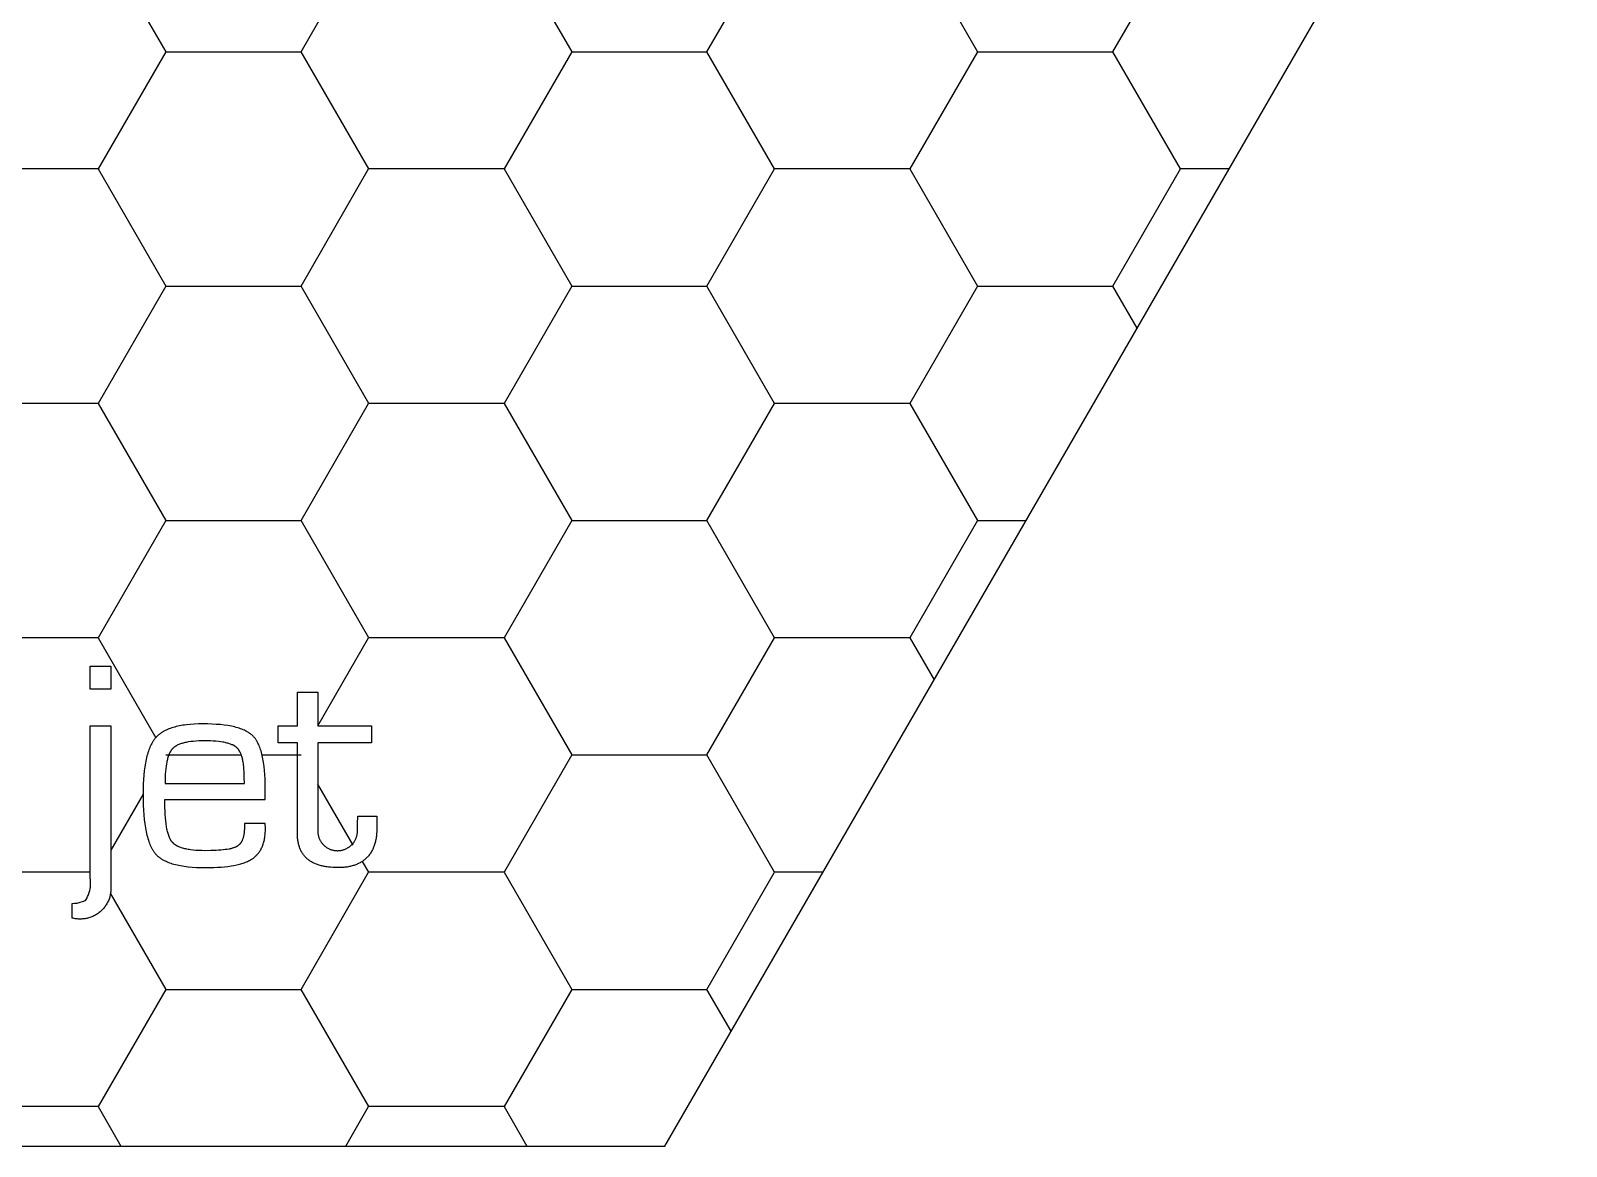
# Model space of a CAD drawing. Header units: millimetres. Extents: x 0 to 80, y 0 to 69.3.
# Drawn here: x 45.93 to 80, y 0 to 24.75 of the extents above; entities that cross this region are included whole.
import ezdxf

# ---------------------------------------------------------------- set-up
doc = ezdxf.new("R2010")
doc.units = ezdxf.units.MM
doc.header["$MEASUREMENT"] = 0
for name, color, linetype in [('CUT_PERIMETER', 1, 'CONTINUOUS'), ('HEX_BACKGROUND', 3, 'CONTINUOUS'), ('TEXT', 5, 'CONTINUOUS')]:
    doc.layers.add(name, color=color, linetype=linetype)

msp = doc.modelspace()

# ---------------------------------------------------------------- linework, layer by layer
at = {"layer": 'CUT_PERIMETER', "color": 1}
for p, q in [((60, 0), (80, 34.641)), ((20, 0), (60, 0))]:
    msp.add_line(p, q, dxfattribs=at)
at = {"layer": 'HEX_BACKGROUND'}
for p, q in [((56.433, 26.88), (57.934, 24.28)), ((60.936, 24.28), (62.437, 26.88)), ((65.439, 26.88), (66.94, 24.28)), ((69.943, 24.28), (71.444, 26.88)), ((48.363, 25.257), (48.927, 24.28)), ((51.929, 24.28), (52.472, 25.219)), ((48.927, 24.28), (47.426, 21.68)), ((48.927, 24.28), (51.929, 24.28)), ((53.431, 21.68), (51.93, 24.28)), ((57.934, 24.28), (56.433, 21.68)), ((57.934, 24.28), (60.936, 24.28)), ((62.437, 21.68), (60.936, 24.28)), ((66.94, 24.28), (65.439, 21.68)), ((66.94, 24.28), (69.943, 24.28)), ((71.444, 21.68), (69.943, 24.28)), ((47.426, 21.68), (44.424, 21.68)), ((47.426, 21.68), (48.927, 19.08)), ((51.929, 19.08), (53.43, 21.68)), ((56.433, 21.68), (53.431, 21.68)), ((56.433, 21.68), (57.934, 19.08)), ((60.936, 19.08), (62.437, 21.68)), ((65.439, 21.68), (62.437, 21.68)), ((65.439, 21.68), (66.94, 19.08)), ((69.943, 19.08), (71.444, 21.68)), ((72.517, 21.68), (71.444, 21.68)), ((48.927, 19.08), (47.426, 16.48)), ((48.927, 19.08), (51.929, 19.08)), ((53.431, 16.48), (51.93, 19.08)), ((57.934, 19.08), (56.433, 16.48)), ((57.934, 19.08), (60.936, 19.08)), ((62.437, 16.48), (60.936, 19.08)), ((66.94, 19.08), (65.439, 16.48)), ((66.94, 19.08), (69.943, 19.08)), ((70.479, 18.151), (69.943, 19.08)), ((47.426, 16.48), (44.424, 16.48)), ((47.426, 16.48), (48.927, 13.88)), ((51.929, 13.88), (53.43, 16.48)), ((56.433, 16.48), (53.431, 16.48)), ((56.433, 16.48), (57.934, 13.88)), ((60.936, 13.88), (62.437, 16.48)), ((65.439, 16.48), (62.437, 16.48)), ((65.439, 16.48), (66.94, 13.88)), ((48.927, 13.88), (47.426, 11.28)), ((48.927, 13.88), (51.929, 13.88)), ((53.431, 11.28), (51.93, 13.88)), ((57.934, 13.88), (56.433, 11.28)), ((57.934, 13.88), (60.936, 13.88)), ((62.437, 11.28), (60.936, 13.88)), ((66.94, 13.88), (65.439, 11.28)), ((66.94, 13.88), (68.013, 13.88)), ((47.426, 11.28), (44.424, 11.28)), ((47.426, 11.28), (48.705, 9.064)), ((52.302, 9.326), (53.43, 11.28)), ((56.433, 11.28), (53.431, 11.28)), ((56.433, 11.28), (57.934, 8.68)), ((60.936, 8.68), (62.437, 11.28)), ((65.439, 11.28), (62.437, 11.28)), ((65.439, 11.28), (65.976, 10.35)), ((48.927, 8.68), (50.605, 8.68)), ((51.066, 8.68), (51.929, 8.68)), ((57.934, 8.68), (56.433, 6.08)), ((57.934, 8.68), (60.936, 8.68)), ((62.437, 6.08), (60.936, 8.68)), ((53.084, 6.681), (52.302, 8.034)), ((48.427, 7.813), (47.707, 6.567)), ((53.431, 6.08), (53.292, 6.32)), ((47.254, 6.08), (44.424, 6.08)), ((51.929, 3.48), (53.43, 6.08)), ((56.433, 6.08), (53.431, 6.08)), ((56.433, 6.08), (57.934, 3.48)), ((60.936, 3.48), (62.437, 6.08)), ((63.51, 6.08), (62.437, 6.08)), ((47.695, 5.613), (48.927, 3.48)), ((48.927, 3.48), (47.426, 0.88)), ((48.927, 3.48), (51.929, 3.48)), ((53.431, 0.88), (51.93, 3.48)), ((57.934, 3.48), (56.433, 0.88)), ((57.934, 3.48), (60.936, 3.48)), ((61.472, 2.55), (60.936, 3.48)), ((47.426, 0.88), (44.424, 0.88)), ((47.426, 0.88), (47.934, 0)), ((52.922, 0), (53.43, 0.88)), ((56.433, 0.88), (53.431, 0.88)), ((56.433, 0.88), (56.94, 0))]:
    msp.add_line(p, q, dxfattribs=at)
at = {"layer": 'TEXT'}
for p, q in [((47.254, 10.141), (47.254, 10.65)), ((47.254, 10.65), (47.707, 10.65)), ((47.707, 10.65), (47.707, 10.141)), ((47.707, 10.141), (47.254, 10.141)), ((51.849, 9.325), (51.849, 10.07)), ((51.849, 10.07), (52.302, 10.07)), ((52.302, 10.07), (52.302, 9.325)), ((47.254, 5.941), (47.254, 9.325)), ((47.254, 9.325), (47.707, 9.325)), ((47.707, 9.325), (47.707, 5.941)), ((48.875, 9.199), (48.862, 9.191)), ((48.888, 9.206), (48.875, 9.199)), ((48.914, 9.22), (48.888, 9.206)), ((48.941, 9.233), (48.914, 9.22)), ((48.97, 9.246), (48.941, 9.233)), ((48.999, 9.258), (48.97, 9.246)), ((49.03, 9.269), (48.999, 9.258)), ((49.061, 9.28), (49.03, 9.269)), ((49.093, 9.291), (49.061, 9.28)), ((49.127, 9.3), (49.093, 9.291)), ((49.161, 9.309), (49.127, 9.3)), ((49.197, 9.317), (49.161, 9.309)), ((49.233, 9.325), (49.197, 9.317)), ((49.271, 9.332), (49.233, 9.325)), ((49.309, 9.339), (49.271, 9.332)), ((49.348, 9.345), (49.309, 9.339)), ((49.389, 9.35), (49.348, 9.345)), ((49.473, 9.359), (49.389, 9.35)), ((49.561, 9.365), (49.473, 9.359)), ((49.653, 9.369), (49.561, 9.365)), ((49.749, 9.37), (49.653, 9.369)), ((49.853, 9.369), (49.749, 9.37)), ((49.954, 9.366), (49.853, 9.369)), ((50.049, 9.36), (49.954, 9.366)), ((50.14, 9.353), (50.049, 9.36)), ((50.226, 9.343), (50.14, 9.353)), ((50.308, 9.331), (50.226, 9.343)), ((50.347, 9.324), (50.308, 9.331)), ((50.385, 9.317), (50.347, 9.324)), ((50.421, 9.309), (50.385, 9.317)), ((50.457, 9.301), (50.421, 9.309)), ((50.491, 9.292), (50.457, 9.301)), ((50.525, 9.283), (50.491, 9.292)), ((50.557, 9.273), (50.525, 9.283)), ((50.588, 9.262), (50.557, 9.273)), ((50.618, 9.251), (50.588, 9.262)), ((50.646, 9.24), (50.618, 9.251)), ((50.674, 9.228), (50.646, 9.24)), ((50.7, 9.215), (50.674, 9.228)), ((50.713, 9.208), (50.7, 9.215)), ((50.726, 9.202), (50.713, 9.208)), ((50.738, 9.195), (50.726, 9.202)), ((51.421, 8.949), (51.421, 9.325)), ((51.421, 9.325), (51.849, 9.325)), ((52.302, 9.325), (53.495, 9.325)), ((53.495, 9.325), (53.495, 8.949)), ((48.591, 8.884), (48.578, 8.855)), ((48.604, 8.912), (48.591, 8.884)), ((48.618, 8.938), (48.604, 8.912)), ((48.625, 8.951), (48.618, 8.938)), ((48.633, 8.963), (48.625, 8.951)), ((48.64, 8.976), (48.633, 8.963)), ((48.648, 8.987), (48.64, 8.976)), ((48.655, 8.999), (48.648, 8.987)), ((48.663, 9.01), (48.655, 8.999)), ((48.671, 9.021), (48.663, 9.01)), ((48.679, 9.032), (48.671, 9.021)), ((48.687, 9.042), (48.679, 9.032)), ((48.696, 9.052), (48.687, 9.042)), ((48.704, 9.062), (48.696, 9.052)), ((48.713, 9.072), (48.704, 9.062)), ((48.722, 9.081), (48.713, 9.072)), ((48.731, 9.091), (48.722, 9.081)), ((48.741, 9.1), (48.731, 9.091)), ((48.751, 9.109), (48.741, 9.1)), ((48.761, 9.118), (48.751, 9.109)), ((48.771, 9.127), (48.761, 9.118)), ((48.781, 9.135), (48.771, 9.127)), ((48.792, 9.144), (48.781, 9.135)), ((48.803, 9.152), (48.792, 9.144)), ((48.815, 9.16), (48.803, 9.152)), ((48.826, 9.168), (48.815, 9.16)), ((48.838, 9.176), (48.826, 9.168)), ((48.85, 9.184), (48.838, 9.176)), ((48.862, 9.191), (48.85, 9.184)), ((49.123, 8.859), (49.117, 8.854)), ((49.13, 8.864), (49.123, 8.859)), ((49.137, 8.868), (49.13, 8.864)), ((49.144, 8.873), (49.137, 8.868)), ((49.151, 8.877), (49.144, 8.873)), ((49.159, 8.882), (49.151, 8.877)), ((49.167, 8.886), (49.159, 8.882)), ((49.174, 8.89), (49.167, 8.886)), ((49.182, 8.895), (49.174, 8.89)), ((49.199, 8.903), (49.182, 8.895)), ((49.217, 8.911), (49.199, 8.903)), ((49.235, 8.918), (49.217, 8.911)), ((49.254, 8.925), (49.235, 8.918)), ((49.273, 8.932), (49.254, 8.925)), ((49.294, 8.938), (49.273, 8.932)), ((49.315, 8.944), (49.294, 8.938)), ((49.337, 8.95), (49.315, 8.944)), ((49.36, 8.955), (49.337, 8.95)), ((49.383, 8.96), (49.36, 8.955)), ((49.407, 8.965), (49.383, 8.96)), ((49.432, 8.969), (49.407, 8.965)), ((49.484, 8.977), (49.432, 8.969)), ((49.54, 8.983), (49.484, 8.977)), ((49.598, 8.988), (49.54, 8.983)), ((49.659, 8.991), (49.598, 8.988)), ((49.724, 8.993), (49.659, 8.991)), ((49.791, 8.994), (49.724, 8.993)), ((49.858, 8.993), (49.791, 8.994)), ((49.922, 8.992), (49.858, 8.993)), ((49.983, 8.989), (49.922, 8.992)), ((50.041, 8.985), (49.983, 8.989)), ((50.096, 8.979), (50.041, 8.985)), ((50.148, 8.973), (50.096, 8.979)), ((50.197, 8.965), (50.148, 8.973)), ((50.22, 8.961), (50.197, 8.965)), ((50.243, 8.956), (50.22, 8.961)), ((50.265, 8.951), (50.243, 8.956)), ((50.286, 8.946), (50.265, 8.951)), ((50.307, 8.941), (50.286, 8.946)), ((50.326, 8.935), (50.307, 8.941)), ((50.345, 8.929), (50.326, 8.935)), ((50.363, 8.923), (50.345, 8.929)), ((50.381, 8.916), (50.363, 8.923)), ((50.397, 8.909), (50.381, 8.916)), ((50.413, 8.902), (50.397, 8.909)), ((50.421, 8.898), (50.413, 8.902)), ((50.428, 8.895), (50.421, 8.898)), ((50.436, 8.891), (50.428, 8.895)), ((50.443, 8.887), (50.436, 8.891)), ((50.45, 8.883), (50.443, 8.887)), ((50.457, 8.879), (50.45, 8.883)), ((50.463, 8.874), (50.457, 8.879)), ((50.47, 8.87), (50.463, 8.874)), ((50.476, 8.866), (50.47, 8.87)), ((50.482, 8.862), (50.476, 8.866)), ((50.488, 8.857), (50.482, 8.862)), ((50.75, 9.188), (50.738, 9.195)), ((50.761, 9.181), (50.75, 9.188)), ((50.773, 9.174), (50.761, 9.181)), ((50.784, 9.166), (50.773, 9.174)), ((50.794, 9.159), (50.784, 9.166)), ((50.805, 9.151), (50.794, 9.159)), ((50.815, 9.144), (50.805, 9.151)), ((50.825, 9.136), (50.815, 9.144)), ((50.835, 9.128), (50.825, 9.136)), ((50.844, 9.12), (50.835, 9.128)), ((50.853, 9.111), (50.844, 9.12)), ((50.862, 9.103), (50.853, 9.111)), ((50.87, 9.094), (50.862, 9.103)), ((50.878, 9.086), (50.87, 9.094)), ((50.886, 9.077), (50.878, 9.086)), ((50.894, 9.067), (50.886, 9.077)), ((50.902, 9.058), (50.894, 9.067)), ((50.91, 9.048), (50.902, 9.058)), ((50.918, 9.037), (50.91, 9.048)), ((50.925, 9.027), (50.918, 9.037)), ((50.932, 9.016), (50.925, 9.027)), ((50.94, 9.005), (50.932, 9.016)), ((50.947, 8.994), (50.94, 9.005)), ((50.954, 8.982), (50.947, 8.994)), ((50.96, 8.97), (50.954, 8.982)), ((50.967, 8.957), (50.96, 8.97)), ((50.974, 8.945), (50.967, 8.957)), ((50.986, 8.919), (50.974, 8.945)), ((50.999, 8.891), (50.986, 8.919)), ((51.01, 8.863), (50.999, 8.891)), ((51.021, 8.833), (51.01, 8.863)), ((51.849, 8.949), (51.421, 8.949)), ((51.849, 7.053), (51.849, 8.949)), ((53.495, 8.949), (52.302, 8.949)), ((52.302, 8.949), (52.302, 7.053)), ((48.486, 8.543), (48.478, 8.502)), ((48.494, 8.582), (48.486, 8.543)), ((48.503, 8.621), (48.494, 8.582)), ((48.512, 8.658), (48.503, 8.621)), ((48.522, 8.694), (48.512, 8.658)), ((48.532, 8.728), (48.522, 8.694)), ((48.543, 8.762), (48.532, 8.728)), ((48.554, 8.794), (48.543, 8.762)), ((48.566, 8.825), (48.554, 8.794)), ((48.578, 8.855), (48.566, 8.825)), ((48.954, 8.536), (48.949, 8.511)), ((48.959, 8.56), (48.954, 8.536)), ((48.965, 8.583), (48.959, 8.56)), ((48.97, 8.605), (48.965, 8.583)), ((48.977, 8.626), (48.97, 8.605)), ((48.983, 8.646), (48.977, 8.626)), ((48.99, 8.666), (48.983, 8.646)), ((48.997, 8.685), (48.99, 8.666)), ((49.005, 8.703), (48.997, 8.685)), ((49.013, 8.72), (49.005, 8.703)), ((49.017, 8.728), (49.013, 8.72)), ((49.021, 8.736), (49.017, 8.728)), ((49.025, 8.744), (49.021, 8.736)), ((49.029, 8.752), (49.025, 8.744)), ((49.034, 8.759), (49.029, 8.752)), ((49.038, 8.767), (49.034, 8.759)), ((49.043, 8.774), (49.038, 8.767)), ((49.047, 8.781), (49.043, 8.774)), ((49.052, 8.787), (49.047, 8.781)), ((49.057, 8.794), (49.052, 8.787)), ((49.061, 8.8), (49.057, 8.794)), ((49.066, 8.806), (49.061, 8.8)), ((49.071, 8.812), (49.066, 8.806)), ((49.076, 8.817), (49.071, 8.812)), ((49.082, 8.823), (49.076, 8.817)), ((49.087, 8.828), (49.082, 8.823)), ((49.093, 8.834), (49.087, 8.828)), ((49.098, 8.839), (49.093, 8.834)), ((49.104, 8.844), (49.098, 8.839)), ((49.111, 8.849), (49.104, 8.844)), ((49.117, 8.854), (49.111, 8.849)), ((50.493, 8.853), (50.488, 8.857)), ((50.499, 8.848), (50.493, 8.853)), ((50.504, 8.843), (50.499, 8.848)), ((50.509, 8.839), (50.504, 8.843)), ((50.514, 8.834), (50.509, 8.839)), ((50.519, 8.828), (50.514, 8.834)), ((50.524, 8.823), (50.519, 8.828)), ((50.529, 8.818), (50.524, 8.823)), ((50.533, 8.812), (50.529, 8.818)), ((50.538, 8.806), (50.533, 8.812)), ((50.543, 8.8), (50.538, 8.806)), ((50.547, 8.794), (50.543, 8.8)), ((50.552, 8.788), (50.547, 8.794)), ((50.556, 8.781), (50.552, 8.788)), ((50.56, 8.774), (50.556, 8.781)), ((50.564, 8.768), (50.56, 8.774)), ((50.568, 8.761), (50.564, 8.768)), ((50.572, 8.753), (50.568, 8.761)), ((50.576, 8.746), (50.572, 8.753)), ((50.58, 8.738), (50.576, 8.746)), ((50.584, 8.731), (50.58, 8.738)), ((50.591, 8.715), (50.584, 8.731)), ((50.598, 8.698), (50.591, 8.715)), ((50.605, 8.681), (50.598, 8.698)), ((50.611, 8.663), (50.605, 8.681)), ((50.617, 8.644), (50.611, 8.663)), ((50.623, 8.625), (50.617, 8.644)), ((50.628, 8.605), (50.623, 8.625)), ((50.633, 8.584), (50.628, 8.605)), ((50.638, 8.563), (50.633, 8.584)), ((50.642, 8.54), (50.638, 8.563)), ((50.646, 8.518), (50.642, 8.54)), ((50.65, 8.494), (50.646, 8.518)), ((51.032, 8.802), (51.021, 8.833)), ((51.042, 8.77), (51.032, 8.802)), ((51.052, 8.737), (51.042, 8.77)), ((51.061, 8.702), (51.052, 8.737)), ((51.069, 8.667), (51.061, 8.702)), ((51.077, 8.63), (51.069, 8.667)), ((51.085, 8.592), (51.077, 8.63)), ((51.092, 8.553), (51.085, 8.592)), ((51.098, 8.512), (51.092, 8.553)), ((48.444, 8.233), (48.436, 8.134)), ((48.453, 8.328), (48.444, 8.233)), ((48.465, 8.417), (48.453, 8.328)), ((48.478, 8.502), (48.465, 8.417)), ((48.915, 8.187), (48.913, 8.117)), ((48.919, 8.253), (48.915, 8.187)), ((48.923, 8.316), (48.919, 8.253)), ((48.929, 8.376), (48.923, 8.316)), ((48.936, 8.433), (48.929, 8.376)), ((48.944, 8.486), (48.936, 8.433)), ((48.949, 8.511), (48.944, 8.486)), ((50.653, 8.47), (50.65, 8.494)), ((50.659, 8.42), (50.653, 8.47)), ((50.663, 8.366), (50.659, 8.42)), ((50.667, 8.31), (50.663, 8.366)), ((50.669, 8.252), (50.667, 8.31)), ((50.669, 8.19), (50.669, 8.252)), ((50.672, 8.045), (50.669, 8.19)), ((51.11, 8.428), (51.098, 8.512)), ((51.119, 8.339), (51.11, 8.428)), ((51.126, 8.245), (51.119, 8.339)), ((51.132, 8.146), (51.126, 8.245)), ((48.428, 7.921), (48.427, 7.808)), ((48.431, 8.03), (48.428, 7.921)), ((48.436, 8.134), (48.431, 8.03)), ((48.913, 8.117), (48.913, 8.045)), ((48.913, 8.045), (50.672, 8.045)), ((51.135, 8.043), (51.132, 8.146)), ((51.136, 7.934), (51.135, 8.043)), ((51.136, 7.691), (51.136, 7.934)), ((48.427, 7.808), (48.428, 7.685)), ((48.428, 7.685), (48.431, 7.568)), ((48.431, 7.568), (48.436, 7.457)), ((48.909, 7.516), (48.906, 7.691)), ((48.906, 7.691), (51.136, 7.691)), ((48.912, 7.435), (48.909, 7.516)), ((48.436, 7.457), (48.443, 7.35)), ((48.443, 7.35), (48.453, 7.249)), ((48.453, 7.249), (48.464, 7.154)), ((48.916, 7.358), (48.912, 7.435)), ((48.922, 7.285), (48.916, 7.358)), ((48.928, 7.217), (48.922, 7.285)), ((48.936, 7.152), (48.928, 7.217)), ((50.672, 7.163), (50.672, 7.066)), ((51.136, 7.163), (50.672, 7.163)), ((51.139, 7.05), (51.136, 7.163)), ((53.184, 7.153), (53.19, 7.325)), ((53.19, 7.325), (53.612, 7.325)), ((53.612, 7.325), (53.615, 7.095)), ((48.464, 7.154), (48.478, 7.064)), ((48.478, 7.064), (48.485, 7.02)), ((48.485, 7.02), (48.494, 6.979)), ((48.494, 6.979), (48.502, 6.938)), ((48.502, 6.938), (48.511, 6.899)), ((48.511, 6.899), (48.521, 6.862)), ((48.521, 6.862), (48.531, 6.825)), ((48.531, 6.825), (48.542, 6.79)), ((48.946, 7.092), (48.936, 7.152)), ((48.956, 7.036), (48.946, 7.092)), ((48.962, 7.009), (48.956, 7.036)), ((48.968, 6.983), (48.962, 7.009)), ((48.974, 6.959), (48.968, 6.983)), ((48.981, 6.935), (48.974, 6.959)), ((48.987, 6.913), (48.981, 6.935)), ((48.995, 6.892), (48.987, 6.913)), ((49.002, 6.871), (48.995, 6.892)), ((49.01, 6.852), (49.002, 6.871)), ((49.014, 6.843), (49.01, 6.852)), ((49.018, 6.834), (49.014, 6.843)), ((49.022, 6.825), (49.018, 6.834)), ((49.027, 6.817), (49.022, 6.825)), ((49.031, 6.808), (49.027, 6.817)), ((50.636, 6.817), (50.631, 6.804)), ((50.641, 6.83), (50.636, 6.817)), ((50.645, 6.844), (50.641, 6.83)), ((50.649, 6.859), (50.645, 6.844)), ((50.653, 6.874), (50.649, 6.859)), ((50.656, 6.889), (50.653, 6.874)), ((50.659, 6.905), (50.656, 6.889)), ((50.662, 6.921), (50.659, 6.905)), ((50.665, 6.938), (50.662, 6.921)), ((50.667, 6.955), (50.665, 6.938)), ((50.668, 6.972), (50.667, 6.955)), ((50.67, 6.99), (50.668, 6.972)), ((50.671, 7.008), (50.67, 6.99)), ((50.672, 7.027), (50.671, 7.008)), ((50.672, 7.066), (50.672, 7.027)), ((51.116, 6.801), (51.121, 6.826)), ((51.121, 6.826), (51.125, 6.852)), ((51.125, 6.852), (51.129, 6.879)), ((51.129, 6.879), (51.132, 6.906)), ((51.132, 6.906), (51.134, 6.933)), ((51.134, 6.933), (51.136, 6.962)), ((51.136, 6.962), (51.138, 6.99)), ((51.138, 6.99), (51.139, 7.02)), ((51.139, 7.02), (51.139, 7.05)), ((51.849, 6.943), (51.849, 7.053)), ((51.849, 6.919), (51.849, 6.943)), ((51.85, 6.896), (51.849, 6.919)), ((51.851, 6.873), (51.85, 6.896)), ((51.852, 6.85), (51.851, 6.873)), ((51.854, 6.828), (51.852, 6.85)), ((51.857, 6.807), (51.854, 6.828)), ((52.3, 7.022), (52.299, 7.007)), ((52.299, 7.007), (52.299, 6.992)), ((52.299, 6.992), (52.3, 6.976)), ((52.301, 7.038), (52.3, 7.022)), ((52.3, 6.976), (52.301, 6.961)), ((52.302, 7.053), (52.301, 7.038)), ((52.301, 6.961), (52.302, 6.946)), ((52.302, 6.946), (52.304, 6.93)), ((52.304, 6.93), (52.307, 6.915)), ((52.307, 6.915), (52.31, 6.9)), ((52.31, 6.9), (52.314, 6.885)), ((52.314, 6.885), (52.318, 6.871)), ((52.318, 6.871), (52.322, 6.856)), ((52.322, 6.856), (52.328, 6.842)), ((52.328, 6.842), (52.333, 6.827)), ((52.333, 6.827), (52.34, 6.813)), ((53.138, 6.808), (53.144, 6.822)), ((53.144, 6.822), (53.15, 6.836)), ((53.15, 6.836), (53.155, 6.85)), ((53.155, 6.85), (53.16, 6.865)), ((53.16, 6.865), (53.164, 6.88)), ((53.164, 6.88), (53.168, 6.895)), ((53.168, 6.895), (53.172, 6.91)), ((53.172, 6.91), (53.174, 6.925)), ((53.174, 6.925), (53.177, 6.94)), ((53.177, 6.94), (53.179, 6.955)), ((53.179, 6.955), (53.18, 6.97)), ((53.18, 6.986), (53.181, 7.001)), ((53.18, 6.97), (53.18, 6.986)), ((53.181, 7.001), (53.184, 7.153)), ((53.594, 6.832), (53.589, 6.808)), ((53.598, 6.856), (53.594, 6.832)), ((53.601, 6.881), (53.598, 6.856)), ((53.604, 6.906), (53.601, 6.881)), ((53.607, 6.932), (53.604, 6.906)), ((53.611, 6.984), (53.607, 6.932)), ((53.614, 7.039), (53.611, 6.984)), ((53.615, 7.095), (53.614, 7.039)), ((48.542, 6.79), (48.553, 6.757)), ((48.553, 6.757), (48.565, 6.724)), ((48.565, 6.724), (48.577, 6.693)), ((48.577, 6.693), (48.59, 6.664)), ((48.59, 6.664), (48.603, 6.635)), ((48.603, 6.635), (48.61, 6.622)), ((48.61, 6.622), (48.617, 6.608)), ((48.617, 6.608), (48.624, 6.595)), ((48.624, 6.595), (48.631, 6.583)), ((48.631, 6.583), (48.639, 6.571)), ((48.639, 6.571), (48.646, 6.559)), ((48.646, 6.559), (48.654, 6.547)), ((48.654, 6.547), (48.662, 6.536)), ((48.662, 6.536), (48.67, 6.525)), ((48.67, 6.525), (48.678, 6.514)), ((48.678, 6.514), (48.686, 6.504)), ((48.686, 6.504), (48.694, 6.494)), ((48.694, 6.494), (48.703, 6.484)), ((48.703, 6.484), (48.711, 6.475)), ((48.711, 6.475), (48.72, 6.465)), ((49.035, 6.8), (49.031, 6.808)), ((49.04, 6.793), (49.035, 6.8)), ((49.044, 6.785), (49.04, 6.793)), ((49.049, 6.778), (49.044, 6.785)), ((49.054, 6.771), (49.049, 6.778)), ((49.059, 6.764), (49.054, 6.771)), ((49.063, 6.758), (49.059, 6.764)), ((49.068, 6.752), (49.063, 6.758)), ((49.074, 6.746), (49.068, 6.752)), ((49.079, 6.74), (49.074, 6.746)), ((49.085, 6.734), (49.079, 6.74)), ((49.091, 6.728), (49.085, 6.734)), ((49.097, 6.722), (49.091, 6.728)), ((49.103, 6.716), (49.097, 6.722)), ((49.109, 6.711), (49.103, 6.716)), ((49.116, 6.705), (49.109, 6.711)), ((49.123, 6.7), (49.116, 6.705)), ((49.13, 6.695), (49.123, 6.7)), ((49.137, 6.69), (49.13, 6.695)), ((49.145, 6.685), (49.137, 6.69)), ((49.152, 6.68), (49.145, 6.685)), ((49.16, 6.675), (49.152, 6.68)), ((49.168, 6.67), (49.16, 6.675)), ((49.177, 6.665), (49.168, 6.67)), ((49.185, 6.661), (49.177, 6.665)), ((49.194, 6.656), (49.185, 6.661)), ((49.203, 6.652), (49.194, 6.656)), ((49.221, 6.644), (49.203, 6.652)), ((49.24, 6.636), (49.221, 6.644)), ((49.26, 6.628), (49.24, 6.636)), ((49.281, 6.621), (49.26, 6.628)), ((49.303, 6.614), (49.281, 6.621)), ((49.326, 6.607), (49.303, 6.614)), ((49.349, 6.601), (49.326, 6.607)), ((49.373, 6.596), (49.349, 6.601)), ((49.398, 6.59), (49.373, 6.596)), ((49.424, 6.585), (49.398, 6.59)), ((49.45, 6.581), (49.424, 6.585)), ((49.478, 6.577), (49.45, 6.581)), ((49.535, 6.57), (49.478, 6.577)), ((49.596, 6.564), (49.535, 6.57)), ((49.66, 6.56), (49.596, 6.564)), ((49.727, 6.558), (49.66, 6.56)), ((49.797, 6.557), (49.727, 6.558)), ((49.928, 6.559), (49.797, 6.557)), ((50.047, 6.563), (49.928, 6.559)), ((50.102, 6.566), (50.047, 6.563)), ((50.154, 6.571), (50.102, 6.566)), ((50.203, 6.575), (50.154, 6.571)), ((50.249, 6.581), (50.203, 6.575)), ((50.292, 6.587), (50.249, 6.581)), ((50.332, 6.594), (50.292, 6.587)), ((50.351, 6.598), (50.332, 6.594)), ((50.369, 6.602), (50.351, 6.598)), ((50.386, 6.606), (50.369, 6.602)), ((50.403, 6.611), (50.386, 6.606)), ((50.419, 6.615), (50.403, 6.611)), ((50.434, 6.62), (50.419, 6.615)), ((50.448, 6.625), (50.434, 6.62)), ((50.462, 6.63), (50.448, 6.625)), ((50.475, 6.636), (50.462, 6.63)), ((50.481, 6.638), (50.475, 6.636)), ((50.487, 6.641), (50.481, 6.638)), ((50.493, 6.644), (50.487, 6.641)), ((50.498, 6.647), (50.493, 6.644)), ((50.504, 6.65), (50.498, 6.647)), ((50.509, 6.653), (50.504, 6.65)), ((50.514, 6.656), (50.509, 6.653)), ((50.519, 6.659), (50.514, 6.656)), ((50.524, 6.662), (50.519, 6.659)), ((50.529, 6.665), (50.524, 6.662)), ((50.533, 6.669), (50.529, 6.665)), ((50.538, 6.673), (50.533, 6.669)), ((50.543, 6.676), (50.538, 6.673)), ((50.547, 6.68), (50.543, 6.676)), ((50.552, 6.684), (50.547, 6.68)), ((50.556, 6.688), (50.552, 6.684)), ((50.56, 6.692), (50.556, 6.688)), ((50.564, 6.696), (50.56, 6.692)), ((50.568, 6.701), (50.564, 6.696)), ((50.573, 6.705), (50.568, 6.701)), ((50.576, 6.71), (50.573, 6.705)), ((50.58, 6.714), (50.576, 6.71)), ((50.584, 6.719), (50.58, 6.714)), ((50.588, 6.724), (50.584, 6.719)), ((50.592, 6.729), (50.588, 6.724)), ((50.595, 6.734), (50.592, 6.729)), ((50.599, 6.739), (50.595, 6.734)), ((50.602, 6.745), (50.599, 6.739)), ((50.605, 6.75), (50.602, 6.745)), ((50.608, 6.756), (50.605, 6.75)), ((50.612, 6.761), (50.608, 6.756)), ((50.615, 6.767), (50.612, 6.761)), ((50.618, 6.773), (50.615, 6.767)), ((50.621, 6.779), (50.618, 6.773)), ((50.623, 6.785), (50.621, 6.779)), ((50.626, 6.791), (50.623, 6.785)), ((50.631, 6.804), (50.626, 6.791)), ((50.96, 6.472), (50.967, 6.48)), ((50.967, 6.48), (50.974, 6.489)), ((50.974, 6.489), (50.981, 6.497)), ((50.981, 6.497), (50.988, 6.505)), ((50.988, 6.505), (50.994, 6.514)), ((50.994, 6.514), (51, 6.523)), ((51, 6.523), (51.007, 6.532)), ((51.007, 6.532), (51.013, 6.541)), ((51.013, 6.541), (51.019, 6.55)), ((51.019, 6.55), (51.024, 6.559)), ((51.024, 6.559), (51.03, 6.569)), ((51.03, 6.569), (51.036, 6.579)), ((51.036, 6.579), (51.046, 6.598)), ((51.046, 6.598), (51.056, 6.618)), ((51.056, 6.618), (51.066, 6.639)), ((51.066, 6.639), (51.075, 6.661)), ((51.075, 6.661), (51.083, 6.683)), ((51.083, 6.683), (51.091, 6.705)), ((51.091, 6.705), (51.098, 6.728)), ((51.098, 6.728), (51.104, 6.752)), ((51.104, 6.752), (51.11, 6.776)), ((51.11, 6.776), (51.116, 6.801)), ((51.859, 6.785), (51.857, 6.807)), ((51.863, 6.764), (51.859, 6.785)), ((51.866, 6.744), (51.863, 6.764)), ((51.871, 6.723), (51.866, 6.744)), ((51.875, 6.703), (51.871, 6.723)), ((51.88, 6.684), (51.875, 6.703)), ((51.886, 6.665), (51.88, 6.684)), ((51.892, 6.646), (51.886, 6.665)), ((51.898, 6.628), (51.892, 6.646)), ((51.905, 6.61), (51.898, 6.628)), ((51.912, 6.592), (51.905, 6.61)), ((51.92, 6.575), (51.912, 6.592)), ((51.928, 6.558), (51.92, 6.575)), ((51.936, 6.541), (51.928, 6.558)), ((51.945, 6.525), (51.936, 6.541)), ((51.955, 6.509), (51.945, 6.525)), ((51.965, 6.494), (51.955, 6.509)), ((51.975, 6.479), (51.965, 6.494)), ((51.986, 6.464), (51.975, 6.479)), ((52.34, 6.813), (52.346, 6.799)), ((52.346, 6.799), (52.353, 6.786)), ((52.353, 6.786), (52.361, 6.773)), ((52.361, 6.773), (52.369, 6.759)), ((52.369, 6.759), (52.378, 6.747)), ((52.378, 6.747), (52.387, 6.734)), ((52.387, 6.734), (52.396, 6.722)), ((52.396, 6.722), (52.406, 6.71)), ((52.406, 6.71), (52.416, 6.699)), ((52.416, 6.699), (52.427, 6.688)), ((52.427, 6.688), (52.438, 6.677)), ((52.438, 6.677), (52.449, 6.667)), ((52.449, 6.667), (52.461, 6.657)), ((52.461, 6.657), (52.473, 6.647)), ((52.473, 6.647), (52.485, 6.638)), ((52.485, 6.638), (52.498, 6.629)), ((52.498, 6.629), (52.511, 6.621)), ((52.511, 6.621), (52.524, 6.614)), ((52.524, 6.614), (52.537, 6.606)), ((52.537, 6.606), (52.551, 6.599)), ((52.551, 6.599), (52.565, 6.593)), ((52.565, 6.593), (52.579, 6.587)), ((52.579, 6.587), (52.594, 6.582)), ((52.594, 6.582), (52.608, 6.577)), ((52.608, 6.577), (52.623, 6.573)), ((52.623, 6.573), (52.638, 6.569)), ((52.638, 6.569), (52.653, 6.566)), ((52.653, 6.566), (52.668, 6.563)), ((52.668, 6.563), (52.683, 6.561)), ((52.683, 6.561), (52.699, 6.559)), ((52.699, 6.559), (52.714, 6.558)), ((52.714, 6.558), (52.729, 6.557)), ((52.729, 6.557), (52.745, 6.557)), ((52.745, 6.557), (52.76, 6.558)), ((52.76, 6.558), (52.775, 6.558)), ((52.775, 6.558), (52.79, 6.56)), ((52.79, 6.56), (52.806, 6.562)), ((52.806, 6.562), (52.821, 6.565)), ((52.821, 6.565), (52.836, 6.568)), ((52.836, 6.568), (52.851, 6.571)), ((52.851, 6.571), (52.866, 6.575)), ((52.866, 6.575), (52.88, 6.58)), ((52.88, 6.58), (52.895, 6.585)), ((52.895, 6.585), (52.909, 6.591)), ((52.909, 6.591), (52.923, 6.597)), ((52.923, 6.597), (52.937, 6.604)), ((52.937, 6.604), (52.95, 6.611)), ((52.95, 6.611), (52.964, 6.618)), ((52.964, 6.618), (52.977, 6.626)), ((52.977, 6.626), (52.99, 6.635)), ((52.99, 6.635), (53.002, 6.644)), ((53.002, 6.644), (53.014, 6.653)), ((53.014, 6.653), (53.026, 6.663)), ((53.026, 6.663), (53.038, 6.673)), ((53.038, 6.673), (53.049, 6.684)), ((53.049, 6.684), (53.06, 6.694)), ((53.06, 6.694), (53.07, 6.706)), ((53.07, 6.706), (53.08, 6.717)), ((53.08, 6.717), (53.09, 6.73)), ((53.09, 6.73), (53.099, 6.742)), ((53.099, 6.742), (53.107, 6.754)), ((53.107, 6.754), (53.116, 6.767)), ((53.116, 6.767), (53.123, 6.781)), ((53.123, 6.781), (53.131, 6.794)), ((53.131, 6.794), (53.138, 6.808)), ((53.46, 6.487), (53.449, 6.47)), ((53.472, 6.503), (53.46, 6.487)), ((53.482, 6.521), (53.472, 6.503)), ((53.493, 6.538), (53.482, 6.521)), ((53.503, 6.556), (53.493, 6.538)), ((53.512, 6.575), (53.503, 6.556)), ((53.521, 6.594), (53.512, 6.575)), ((53.53, 6.613), (53.521, 6.594)), ((53.538, 6.633), (53.53, 6.613)), ((53.546, 6.653), (53.538, 6.633)), ((53.554, 6.674), (53.546, 6.653)), ((53.561, 6.695), (53.554, 6.674)), ((53.567, 6.717), (53.561, 6.695)), ((53.573, 6.739), (53.567, 6.717)), ((53.579, 6.761), (53.573, 6.739)), ((53.584, 6.784), (53.579, 6.761)), ((53.589, 6.808), (53.584, 6.784)), ((48.72, 6.465), (48.73, 6.456)), ((48.73, 6.456), (48.739, 6.447)), ((48.739, 6.447), (48.749, 6.438)), ((48.749, 6.438), (48.76, 6.429)), ((48.76, 6.429), (48.77, 6.421)), ((48.77, 6.421), (48.781, 6.412)), ((48.781, 6.412), (48.792, 6.404)), ((48.792, 6.404), (48.803, 6.396)), ((48.803, 6.396), (48.815, 6.388)), ((48.815, 6.388), (48.827, 6.38)), ((48.827, 6.38), (48.839, 6.372)), ((48.839, 6.372), (48.852, 6.364)), ((48.852, 6.364), (48.864, 6.357)), ((48.864, 6.357), (48.878, 6.35)), ((48.878, 6.35), (48.891, 6.343)), ((48.891, 6.343), (48.919, 6.329)), ((48.919, 6.329), (48.947, 6.316)), ((48.947, 6.316), (48.977, 6.303)), ((48.977, 6.303), (49.008, 6.291)), ((49.008, 6.291), (49.041, 6.28)), ((49.041, 6.28), (49.074, 6.269)), ((49.074, 6.269), (49.108, 6.259)), ((49.108, 6.259), (49.144, 6.25)), ((49.144, 6.25), (49.181, 6.241)), ((49.181, 6.241), (49.219, 6.233)), ((49.219, 6.233), (49.258, 6.225)), ((49.258, 6.225), (49.298, 6.218)), ((49.298, 6.218), (49.34, 6.212)), ((49.34, 6.212), (49.426, 6.201)), ((49.426, 6.201), (49.517, 6.192)), ((49.517, 6.192), (49.612, 6.186)), ((49.612, 6.186), (49.712, 6.182)), ((49.712, 6.182), (49.817, 6.181)), ((49.817, 6.181), (49.907, 6.182)), ((49.907, 6.182), (49.994, 6.184)), ((49.994, 6.184), (50.077, 6.188)), ((50.077, 6.188), (50.157, 6.193)), ((50.157, 6.193), (50.233, 6.2)), ((50.233, 6.2), (50.306, 6.208)), ((50.306, 6.208), (50.376, 6.218)), ((50.376, 6.218), (50.442, 6.229)), ((50.442, 6.229), (50.505, 6.242)), ((50.505, 6.242), (50.534, 6.249)), ((50.534, 6.249), (50.564, 6.256)), ((50.564, 6.256), (50.592, 6.264)), ((50.592, 6.264), (50.619, 6.272)), ((50.619, 6.272), (50.646, 6.281)), ((50.646, 6.281), (50.671, 6.29)), ((50.671, 6.29), (50.696, 6.299)), ((50.696, 6.299), (50.72, 6.308)), ((50.72, 6.308), (50.743, 6.318)), ((50.743, 6.318), (50.766, 6.329)), ((50.766, 6.329), (50.787, 6.34)), ((50.787, 6.34), (50.807, 6.351)), ((50.807, 6.351), (50.827, 6.362)), ((50.827, 6.362), (50.837, 6.368)), ((50.837, 6.368), (50.846, 6.374)), ((50.846, 6.374), (50.855, 6.38)), ((50.855, 6.38), (50.864, 6.386)), ((50.864, 6.386), (50.873, 6.393)), ((50.873, 6.393), (50.881, 6.399)), ((50.881, 6.399), (50.89, 6.406)), ((50.89, 6.406), (50.898, 6.413)), ((50.898, 6.413), (50.906, 6.42)), ((50.906, 6.42), (50.915, 6.427)), ((50.915, 6.427), (50.922, 6.434)), ((50.922, 6.434), (50.93, 6.441)), ((50.93, 6.441), (50.938, 6.449)), ((50.938, 6.449), (50.945, 6.456)), ((50.945, 6.456), (50.953, 6.464)), ((50.953, 6.464), (50.96, 6.472)), ((51.997, 6.45), (51.986, 6.464)), ((52.008, 6.436), (51.997, 6.45)), ((52.021, 6.422), (52.008, 6.436)), ((52.033, 6.409), (52.021, 6.422)), ((52.046, 6.396), (52.033, 6.409)), ((52.059, 6.384), (52.046, 6.396)), ((52.073, 6.372), (52.059, 6.384)), ((52.087, 6.36), (52.073, 6.372)), ((52.102, 6.349), (52.087, 6.36)), ((52.117, 6.338), (52.102, 6.349)), ((52.133, 6.327), (52.117, 6.338)), ((52.149, 6.317), (52.133, 6.327)), ((52.165, 6.307), (52.149, 6.317)), ((52.182, 6.297), (52.165, 6.307)), ((52.199, 6.288), (52.182, 6.297)), ((52.217, 6.28), (52.199, 6.288)), ((52.235, 6.271), (52.217, 6.28)), ((52.254, 6.263), (52.235, 6.271)), ((52.273, 6.256), (52.254, 6.263)), ((52.293, 6.248), (52.273, 6.256)), ((52.312, 6.241), (52.293, 6.248)), ((52.333, 6.235), (52.312, 6.241)), ((52.354, 6.229), (52.333, 6.235)), ((52.375, 6.223), (52.354, 6.229)), ((52.397, 6.218), (52.375, 6.223)), ((52.419, 6.213), (52.397, 6.218)), ((52.441, 6.208), (52.419, 6.213)), ((52.464, 6.204), (52.441, 6.208)), ((52.488, 6.2), (52.464, 6.204)), ((52.512, 6.196), (52.488, 6.2)), ((52.536, 6.193), (52.512, 6.196)), ((52.586, 6.188), (52.536, 6.193)), ((52.638, 6.184), (52.586, 6.188)), ((52.691, 6.182), (52.638, 6.184)), ((52.746, 6.181), (52.691, 6.182)), ((52.8, 6.182), (52.746, 6.181)), ((52.826, 6.183), (52.8, 6.182)), ((52.852, 6.185), (52.826, 6.183)), ((52.877, 6.187), (52.852, 6.185)), ((52.902, 6.189), (52.877, 6.187)), ((52.926, 6.192), (52.902, 6.189)), ((52.95, 6.195), (52.926, 6.192)), ((52.973, 6.199), (52.95, 6.195)), ((52.997, 6.203), (52.973, 6.199)), ((53.019, 6.208), (52.997, 6.203)), ((53.042, 6.213), (53.019, 6.208)), ((53.063, 6.219), (53.042, 6.213)), ((53.085, 6.225), (53.063, 6.219)), ((53.106, 6.231), (53.085, 6.225)), ((53.126, 6.238), (53.106, 6.231)), ((53.146, 6.246), (53.126, 6.238)), ((53.166, 6.253), (53.146, 6.246)), ((53.185, 6.262), (53.166, 6.253)), ((53.204, 6.27), (53.185, 6.262)), ((53.223, 6.28), (53.204, 6.27)), ((53.241, 6.289), (53.223, 6.28)), ((53.258, 6.299), (53.241, 6.289)), ((53.276, 6.31), (53.258, 6.299)), ((53.292, 6.321), (53.276, 6.31)), ((53.309, 6.332), (53.292, 6.321)), ((53.325, 6.344), (53.309, 6.332)), ((53.34, 6.356), (53.325, 6.344)), ((53.355, 6.369), (53.34, 6.356)), ((53.37, 6.382), (53.355, 6.369)), ((53.384, 6.396), (53.37, 6.382)), ((53.398, 6.41), (53.384, 6.396)), ((53.411, 6.424), (53.398, 6.41)), ((53.424, 6.439), (53.411, 6.424)), ((53.437, 6.454), (53.424, 6.439)), ((53.449, 6.47), (53.437, 6.454)), ((47.257, 5.917), (47.254, 5.941)), ((47.259, 5.893), (47.257, 5.917)), ((47.261, 5.869), (47.259, 5.893)), ((47.259, 5.773), (47.26, 5.797)), ((47.26, 5.797), (47.261, 5.821)), ((47.261, 5.845), (47.261, 5.869)), ((47.261, 5.821), (47.261, 5.845)), ((47.707, 5.941), (47.707, 5.809)), ((47.707, 5.809), (47.71, 5.785)), ((46.962, 5.394), (47.15, 5.455)), ((47.15, 5.455), (47.163, 5.476)), ((47.163, 5.476), (47.175, 5.497)), ((47.175, 5.497), (47.186, 5.518)), ((47.186, 5.518), (47.196, 5.54)), ((47.196, 5.54), (47.206, 5.562)), ((47.206, 5.562), (47.215, 5.585)), ((47.215, 5.585), (47.223, 5.607)), ((47.223, 5.607), (47.231, 5.63)), ((47.231, 5.63), (47.237, 5.654)), ((47.237, 5.654), (47.243, 5.677)), ((47.243, 5.677), (47.248, 5.701)), ((47.248, 5.701), (47.253, 5.725)), ((47.253, 5.725), (47.256, 5.749)), ((47.256, 5.749), (47.259, 5.773)), ((47.662, 5.463), (47.652, 5.441)), ((47.67, 5.485), (47.662, 5.463)), ((47.678, 5.507), (47.67, 5.485)), ((47.685, 5.529), (47.678, 5.507)), ((47.691, 5.552), (47.685, 5.529)), ((47.697, 5.575), (47.691, 5.552)), ((47.701, 5.598), (47.697, 5.575)), ((47.705, 5.621), (47.701, 5.598)), ((47.708, 5.644), (47.705, 5.621)), ((47.711, 5.668), (47.708, 5.644)), ((47.71, 5.785), (47.712, 5.762)), ((47.712, 5.691), (47.711, 5.668)), ((47.712, 5.762), (47.713, 5.738)), ((47.713, 5.715), (47.712, 5.691)), ((47.713, 5.738), (47.713, 5.715)), ((46.852, 5.384), (46.904, 5.39)), ((46.852, 5.063), (46.852, 5.384)), ((46.904, 5.39), (46.962, 5.394)), ((47.353, 5.121), (47.332, 5.11)), ((47.374, 5.132), (47.353, 5.121)), ((47.394, 5.144), (47.374, 5.132)), ((47.414, 5.157), (47.394, 5.144)), ((47.433, 5.171), (47.414, 5.157)), ((47.451, 5.185), (47.433, 5.171)), ((47.47, 5.2), (47.451, 5.185)), ((47.487, 5.215), (47.47, 5.2)), ((47.505, 5.231), (47.487, 5.215)), ((47.521, 5.248), (47.505, 5.231)), ((47.537, 5.265), (47.521, 5.248)), ((47.553, 5.283), (47.537, 5.265)), ((47.568, 5.301), (47.553, 5.283)), ((47.582, 5.32), (47.568, 5.301)), ((47.595, 5.339), (47.582, 5.32)), ((47.608, 5.359), (47.595, 5.339)), ((47.62, 5.379), (47.608, 5.359)), ((47.632, 5.399), (47.62, 5.379)), ((47.642, 5.42), (47.632, 5.399)), ((47.652, 5.441), (47.642, 5.42)), ((46.875, 5.057), (46.852, 5.063)), ((46.898, 5.052), (46.875, 5.057)), ((46.921, 5.048), (46.898, 5.052)), ((46.944, 5.045), (46.921, 5.048)), ((46.967, 5.042), (46.944, 5.045)), ((46.991, 5.041), (46.967, 5.042)), ((47.014, 5.04), (46.991, 5.041)), ((47.038, 5.039), (47.014, 5.04)), ((47.061, 5.04), (47.038, 5.039)), ((47.085, 5.042), (47.061, 5.04)), ((47.108, 5.044), (47.085, 5.042)), ((47.131, 5.047), (47.108, 5.044)), ((47.154, 5.051), (47.131, 5.047)), ((47.178, 5.055), (47.154, 5.051)), ((47.2, 5.061), (47.178, 5.055)), ((47.223, 5.067), (47.2, 5.061)), ((47.245, 5.074), (47.223, 5.067)), ((47.268, 5.082), (47.245, 5.074)), ((47.29, 5.091), (47.268, 5.082)), ((47.311, 5.1), (47.29, 5.091)), ((47.332, 5.11), (47.311, 5.1))]:
    msp.add_line(p, q, dxfattribs=at)

doc.saveas('drawing.dxf')
